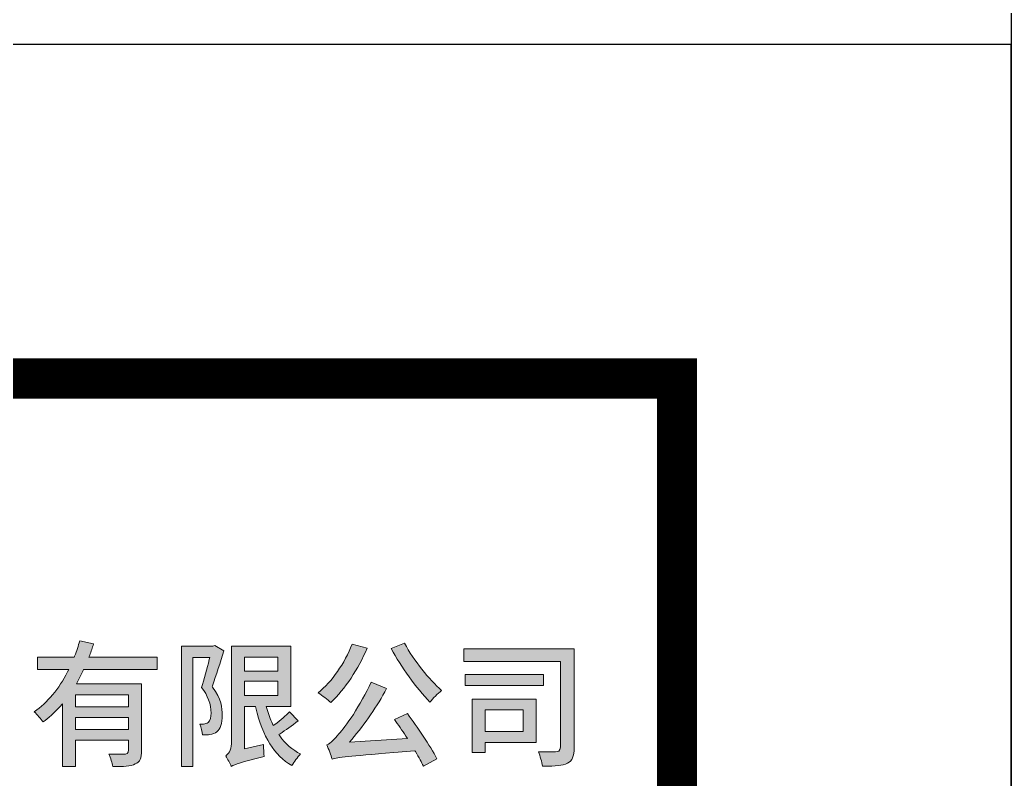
# Model space of a CAD drawing. Header units: millimetres. Extents: x 12325263 to 13848842, y -1463133 to 573208.
# Drawn here: x 12644391 to 12648842, y -1035758 to -1032347 of the extents above; entities that cross this region are included whole.
import ezdxf
from ezdxf.enums import TextEntityAlignment as Align

# ---------------------------------------------------------------- set-up
doc = ezdxf.new("R2010")
doc.units = ezdxf.units.MM
doc.header["$LTSCALE"] = 1000
for name, color, linetype in [('_U+56FE_U+5C42 1', 7, 'Continuous'), ('PUB_HATCH', 8, 'Continuous'), ('TITLIN1', 7, 'Continuous')]:
    doc.layers.add(name, color=color, linetype=linetype)
doc.styles.add('ACHT', font='simhei.ttf')
doc.styles.add('TITXC', font='simhei.ttf')
doc.styles.add('TITXV', font='', dxfattribs={"width": 0.7})
doc.styles.get('TITXV').set_extended_font_data('SimSun')

# ---------------------------------------------------------------- blocks, each defined once
blk = doc.blocks.new('logo2021new')
at = {"layer": '_U+56FE_U+5C42 1'}
h = blk.add_hatch(color=256, dxfattribs=at)
h.dxf.hatch_style = 2
edge = h.paths.add_edge_path()
edge.add_spline(control_points=[(397303.4, -17781.4), (397301.3, -17770.2), (397296.8, -17755.6), (397291.9, -17743.6), (397311, -17744.4), (397330.5, -17744.4), (397336.7, -17744.4), (397343, -17744.1), (397350.9, -17742.3), (397350.9, -17731.5), (397350.9, -17731.5), (397350.9, -17701.9), (397350.9, -17701.9), (397350.9, -17701.9), (397192.1, -17701.9), (397192.1, -17701.9), (397192.1, -17701.9), (397192.1, -17781), (397192.1, -17781), (397192.1, -17781), (397152.7, -17781), (397152.7, -17781), (397152.7, -17781), (397152.7, -17593.5), (397152.7, -17593.5), (397152.7, -17593.5), (397144.5, -17602.5), (397144.5, -17602.5), (397127.7, -17621), (397111.3, -17635.8), (397094.6, -17647.5), (397087.8, -17638.2), (397076.9, -17625.8), (397068.4, -17617.1), (397107.7, -17589.5), (397142.2, -17548.3), (397168.3, -17497.8), (397168.3, -17497.8), (397171.9, -17490.9), (397171.9, -17490.9), (397171.9, -17490.9), (397078.2, -17490.9), (397078.2, -17490.9), (397078.2, -17490.9), (397078.2, -17453.9), (397078.2, -17453.9), (397078.2, -17453.9), (397188, -17453.9), (397188, -17453.9), (397188, -17453.9), (397189.2, -17450.9), (397189.2, -17450.9), (397195.4, -17435), (397200.4, -17419.9), (397204.4, -17404.8), (397204.4, -17404.8), (397245.8, -17414.2), (397245.8, -17414.2), (397242.2, -17425.3), (397238.5, -17436.4), (397234.2, -17447.5), (397234.2, -17447.5), (397231.8, -17453.9), (397231.8, -17453.9), (397231.8, -17453.9), (397435.9, -17453.9), (397435.9, -17453.9), (397435.9, -17453.9), (397435.9, -17490.9), (397435.9, -17490.9), (397435.9, -17490.9), (397216.1, -17490.9), (397216.1, -17490.9), (397216.1, -17490.9), (397214.9, -17493.7), (397214.9, -17493.7), (397210, -17504.7), (397204.7, -17515.3), (397198.6, -17525.9), (397198.6, -17525.9), (397194.5, -17533), (397194.5, -17533), (397194.5, -17533), (397389.5, -17533), (397389.5, -17533), (397389.5, -17533), (397389.5, -17732.7), (397389.5, -17732.7), (397389.5, -17757.1), (397384.8, -17767.4), (397370.8, -17773.5), (397356.3, -17780.6), (397335.5, -17781.3), (397303.4, -17781.4)], knot_values=[0, 0, 0, 0, 1, 1, 1, 2, 2, 2, 3, 3, 3, 4, 4, 4, 5, 5, 5, 6, 6, 6, 7, 7, 7, 8, 8, 8, 9, 9, 9, 10, 10, 10, 11, 11, 11, 12, 12, 12, 13, 13, 13, 14, 14, 14, 15, 15, 15, 16, 16, 16, 17, 17, 17, 18, 18, 18, 19, 19, 19, 20, 20, 20, 21, 21, 21, 22, 22, 22, 23, 23, 23, 24, 24, 24, 25, 25, 25, 26, 26, 26, 27, 27, 27, 28, 28, 28, 29, 29, 29, 30, 30, 30, 31, 31, 31, 31], degree=3, periodic=0)
h.paths.add_polyline_path([(397192.1, -17670.4), (397350.9, -17670.4), (397350.9, -17634.1), (397192.1, -17634.1)])
h.paths.add_polyline_path([(397192.1, -17602.5), (397350.9, -17602.5), (397350.9, -17566.6), (397192.1, -17566.6)])
h = blk.add_hatch(color=256, dxfattribs=at)
h.dxf.hatch_style = 2
edge = h.paths.add_edge_path()
edge.add_spline(control_points=[(398233, -17779.6), (398227.6, -17768.3), (398220.1, -17754.8), (398209.2, -17736.5), (398209.2, -17736.5), (398207.7, -17734), (398207.7, -17734), (398207.7, -17734), (398144.4, -17739.4), (398144.4, -17739.4), (398008.6, -17750.8), (397978.2, -17753.3), (397959.7, -17759), (397956.4, -17747.9), (397949.7, -17729), (397943.9, -17716), (397957, -17710.6), (397967.3, -17699), (397980, -17683.6), (397997.6, -17665.6), (398045.9, -17596.7), (398076.9, -17528.2), (398076.9, -17528.2), (398122.9, -17547.9), (398122.9, -17547.9), (398095.1, -17599.8), (398058.2, -17653.5), (398018.7, -17699.9), (398018.7, -17699.9), (398011.5, -17708.3), (398011.5, -17708.3), (398011.5, -17708.3), (398185.1, -17696.7), (398185.1, -17696.7), (398185.1, -17696.7), (398180.6, -17690), (398180.6, -17690), (398169.3, -17673), (398157.6, -17655.7), (398146.9, -17640.3), (398146.9, -17640.3), (398185.1, -17622.7), (398185.1, -17622.7), (398214.9, -17662.5), (398252.7, -17718), (398273.8, -17757.7), (398273.8, -17757.7), (398233, -17779.6), (398233, -17779.6)], knot_values=[0, 0, 0, 0, 1, 1, 1, 2, 2, 2, 3, 3, 3, 4, 4, 4, 5, 5, 5, 6, 6, 6, 7, 7, 7, 8, 8, 8, 9, 9, 9, 10, 10, 10, 11, 11, 11, 12, 12, 12, 13, 13, 13, 14, 14, 14, 15, 15, 15, 16, 16, 16, 16], degree=3, periodic=0)
edge = h.paths.add_edge_path()
edge.add_spline(control_points=[(397956.4, -17589.4), (397946.7, -17581.2), (397930.5, -17568.6), (397918.2, -17560.2), (397959.7, -17526.4), (397997.2, -17472.6), (398019.8, -17414.4), (398019.8, -17414.4), (398064.4, -17427.1), (398064.4, -17427.1), (398039, -17488.3), (397998.1, -17549.7), (397956.4, -17589.4)], knot_values=[0, 0, 0, 0, 1, 1, 1, 2, 2, 2, 3, 3, 3, 4, 4, 4, 4], degree=3, periodic=0)
edge = h.paths.add_edge_path()
edge.add_spline(control_points=[(398252.8, -17588.6), (398211.4, -17545.4), (398165.7, -17482.1), (398136.9, -17428), (398136.9, -17428), (398176.9, -17411.8), (398176.9, -17411.8), (398203.4, -17464.5), (398251.3, -17520.6), (398287.2, -17553.3), (398275.8, -17562.5), (398262.1, -17577), (398252.8, -17588.6)], knot_values=[0, 0, 0, 0, 1, 1, 1, 2, 2, 2, 3, 3, 3, 4, 4, 4, 4], degree=3, periodic=0)
h = blk.add_hatch(color=256, dxfattribs=at)
h.dxf.hatch_style = 2
edge = h.paths.add_edge_path()
edge.add_spline(control_points=[(397508.9, -17780.6), (397508.9, -17780.6), (397508.9, -17420.4), (397508.9, -17420.4), (397508.9, -17420.4), (397602.7, -17420.4), (397602.7, -17420.4), (397602.7, -17420.4), (397608.7, -17418.7), (397608.7, -17418.7), (397608.7, -17418.7), (397636, -17434.5), (397636, -17434.5), (397625.5, -17468.4), (397612.4, -17508.4), (397601.6, -17539.1), (397601.6, -17539.1), (397600.8, -17541.5), (397600.8, -17541.5), (397600.8, -17541.5), (397602.3, -17543.5), (397602.3, -17543.5), (397628.1, -17577.2), (397631.1, -17607.1), (397631.1, -17626.8), (397631.1, -17652.6), (397625.8, -17668.7), (397614.4, -17677.2), (397609.5, -17681.2), (397603, -17683.7), (397593.2, -17685.4), (397588.8, -17686.2), (397583.3, -17686.5), (397577.6, -17686.5), (397575.7, -17686.5), (397573.7, -17686.4), (397571.7, -17686.4), (397571, -17676.9), (397568.4, -17664.5), (397564, -17653.9), (397566.2, -17654), (397568.1, -17654), (397569.8, -17654), (397571.5, -17654), (397574.7, -17653.8), (397574.7, -17653.8), (397580.2, -17653.8), (397585, -17652.3), (397588.4, -17649.4), (397595.9, -17643.8), (397597.5, -17631), (397597.5, -17621.4), (397597.5, -17594.4), (397587.9, -17568.6), (397569.1, -17544.6), (397576.6, -17520.2), (397585.3, -17488.4), (397592, -17460.7), (397592, -17460.7), (397593.4, -17454.9), (397593.4, -17454.9), (397593.4, -17454.9), (397542.6, -17454.9), (397542.6, -17454.9), (397542.6, -17454.9), (397542.6, -17780.6), (397542.6, -17780.6), (397542.6, -17780.6), (397508.9, -17780.6), (397508.9, -17780.6)], knot_values=[0, 0, 0, 0, 1, 1, 1, 2, 2, 2, 3, 3, 3, 4, 4, 4, 5, 5, 5, 6, 6, 6, 7, 7, 7, 8, 8, 8, 9, 9, 9, 10, 10, 10, 11, 11, 11, 12, 12, 12, 13, 13, 13, 14, 14, 14, 15, 15, 15, 16, 16, 16, 17, 17, 17, 18, 18, 18, 19, 19, 19, 20, 20, 20, 21, 21, 21, 22, 22, 22, 23, 23, 23, 23], degree=3, periodic=0)
edge = h.paths.add_edge_path()
edge.add_spline(control_points=[(397658.1, -17780.5), (397654.1, -17771.1), (397647.2, -17758.2), (397641.3, -17749.9), (397648.4, -17744.1), (397658.3, -17732.6), (397658.3, -17712.9), (397658.3, -17712.9), (397658.3, -17420.8), (397658.3, -17420.8), (397658.3, -17420.8), (397836, -17420.8), (397836, -17420.8), (397836, -17420.8), (397836, -17601.4), (397836, -17601.4), (397836, -17601.4), (397762.9, -17601.4), (397762.9, -17601.4), (397762.9, -17601.4), (397764.6, -17607.3), (397764.6, -17607.3), (397769.3, -17624.1), (397774.8, -17639.1), (397781.4, -17653.2), (397781.4, -17653.2), (397783.9, -17658.5), (397783.9, -17658.5), (397783.9, -17658.5), (397788.5, -17655), (397788.5, -17655), (397806, -17641.7), (397821.8, -17628.2), (397832.7, -17617.1), (397832.7, -17617.1), (397857.8, -17644.4), (397857.8, -17644.4), (397839.5, -17658.7), (397820.2, -17672.5), (397804.2, -17682.8), (397804.2, -17682.8), (397800, -17685.5), (397800, -17685.5), (397800, -17685.5), (397803, -17689.6), (397803, -17689.6), (397820.4, -17713.2), (397841.4, -17731.3), (397865.7, -17743.5), (397856.4, -17753), (397845.9, -17766.9), (397839.3, -17778.4), (397786.8, -17747.7), (397752.4, -17692.4), (397731.5, -17605), (397731.5, -17605), (397730.6, -17601.4), (397730.6, -17601.4), (397730.6, -17601.4), (397697.4, -17601.4), (397697.4, -17601.4), (397697.4, -17601.4), (397697.4, -17728.2), (397697.4, -17728.2), (397697.4, -17728.2), (397754.8, -17715.4), (397754.8, -17715.4), (397754.7, -17727.5), (397755.4, -17741.4), (397756.4, -17750.7), (397688.3, -17768.3), (397668.5, -17775.2), (397658.1, -17780.5)], knot_values=[0, 0, 0, 0, 1, 1, 1, 2, 2, 2, 3, 3, 3, 4, 4, 4, 5, 5, 5, 6, 6, 6, 7, 7, 7, 8, 8, 8, 9, 9, 9, 10, 10, 10, 11, 11, 11, 12, 12, 12, 13, 13, 13, 14, 14, 14, 15, 15, 15, 16, 16, 16, 17, 17, 17, 18, 18, 18, 19, 19, 19, 20, 20, 20, 21, 21, 21, 22, 22, 22, 23, 23, 23, 24, 24, 24, 24], degree=3, periodic=0)
h.paths.add_polyline_path([(397697.4, -17568.2), (397797.8, -17568.2), (397797.8, -17525.7), (397697.4, -17525.7)])
h.paths.add_polyline_path([(397697.4, -17495.3), (397797.8, -17495.3), (397797.8, -17453.6), (397697.4, -17453.6)])
h = blk.add_hatch(color=256, dxfattribs=at)
h.dxf.hatch_style = 2
edge = h.paths.add_edge_path()
edge.add_spline(control_points=[(398590, -17780.2), (398587.9, -17767.6), (398582.7, -17750.1), (398577.2, -17736.6), (398587.7, -17737.2), (398598.6, -17737.4), (398607.8, -17737.4), (398617.2, -17737.4), (398624.7, -17737.2), (398628.3, -17737), (398628.3, -17737), (398628.4, -17737), (398628.4, -17737), (398634.6, -17737), (398643.1, -17735.5), (398643.1, -17723.2), (398643.1, -17723.2), (398643.1, -17466.5), (398643.1, -17466.5), (398643.1, -17466.5), (398354.3, -17466.5), (398354.3, -17466.5), (398354.3, -17466.5), (398354.3, -17429.1), (398354.3, -17429.1), (398354.3, -17429.1), (398684.2, -17429.1), (398684.2, -17429.1), (398684.2, -17429.1), (398684.2, -17723.6), (398684.2, -17723.6), (398684.2, -17751.8), (398679.1, -17763.8), (398664.1, -17771.1), (398649.3, -17778.7), (398626.5, -17780.2), (398596.8, -17780.2), (398596.8, -17780.2), (398590, -17780.2), (398590, -17780.2)], knot_values=[0, 0, 0, 0, 1, 1, 1, 2, 2, 2, 3, 3, 3, 4, 4, 4, 5, 5, 5, 6, 6, 6, 7, 7, 7, 8, 8, 8, 9, 9, 9, 10, 10, 10, 11, 11, 11, 12, 12, 12, 13, 13, 13, 13], degree=3, periodic=0)
h.paths.add_polyline_path([(398379.5, -17739.2), (398379.5, -17578.9), (398570.8, -17578.9), (398570.8, -17709.4), (398418.1, -17709.4), (398418.1, -17739.2)])
h.paths.add_polyline_path([(398418.1, -17676.6), (398531.8, -17676.6), (398531.8, -17611.7), (398418.1, -17611.7)])
h.paths.add_polyline_path([(398358.4, -17538.9), (398358.4, -17505.2), (398592.3, -17505.2), (398592.3, -17538.9)])
at = {"layer": '_U+56FE_U+5C42 1', "lineweight": 0}
for p, q in [((397797.8, -17453.6), (397697.4, -17453.6)), ((397697.4, -17453.6), (397697.4, -17495.3)), ((397797.8, -17495.3), (397797.8, -17453.6)), ((397697.4, -17495.3), (397797.8, -17495.3)), ((398358.4, -17538.9), (398358.4, -17505.2)), ((398358.4, -17505.2), (398592.3, -17505.2)), ((398592.3, -17505.2), (398592.3, -17538.9)), ((397797.8, -17525.7), (397697.4, -17525.7)), ((397697.4, -17525.7), (397697.4, -17568.2)), ((397797.8, -17568.2), (397797.8, -17525.7)), ((398592.3, -17538.9), (398358.4, -17538.9)), ((397350.9, -17566.6), (397192.1, -17566.6)), ((397192.1, -17566.6), (397192.1, -17602.5)), ((397350.9, -17602.5), (397350.9, -17566.6)), ((397697.4, -17568.2), (397797.8, -17568.2)), ((398379.5, -17739.2), (398379.5, -17578.9)), ((398379.5, -17578.9), (398570.8, -17578.9)), ((398570.8, -17578.9), (398570.8, -17709.4)), ((397192.1, -17602.5), (397350.9, -17602.5)), ((398531.8, -17611.7), (398418.1, -17611.7)), ((398418.1, -17611.7), (398418.1, -17676.6)), ((398531.8, -17676.6), (398531.8, -17611.7)), ((397350.9, -17634.1), (397192.1, -17634.1)), ((397192.1, -17634.1), (397192.1, -17670.4)), ((397350.9, -17670.4), (397350.9, -17634.1)), ((397192.1, -17670.4), (397350.9, -17670.4)), ((398418.1, -17676.6), (398531.8, -17676.6)), ((398570.8, -17709.4), (398418.1, -17709.4)), ((398418.1, -17709.4), (398418.1, -17739.2)), ((398418.1, -17739.2), (398379.5, -17739.2))]:
    blk.add_line(p, q, dxfattribs=at)
for points in [[(397189.2, -17450.9), (397195.4, -17435), (397200.4, -17419.9), (397204.4, -17404.8)], [(397204.4, -17404.8), (397204.4, -17404.8), (397245.8, -17414.2), (397245.8, -17414.2)], [(397245.8, -17414.2), (397242.2, -17425.3), (397238.5, -17436.4), (397234.2, -17447.5)], [(397918.2, -17560.2), (397959.7, -17526.4), (397997.2, -17472.6), (398019.8, -17414.4)], [(398019.8, -17414.4), (398019.8, -17414.4), (398064.4, -17427.1), (398064.4, -17427.1)], [(398136.9, -17428), (398136.9, -17428), (398176.9, -17411.8), (398176.9, -17411.8)], [(398176.9, -17411.8), (398203.4, -17464.5), (398251.3, -17520.6), (398287.2, -17553.3)], [(397234.2, -17447.5), (397234.2, -17447.5), (397231.8, -17453.9), (397231.8, -17453.9)], [(397508.9, -17780.6), (397508.9, -17780.6), (397508.9, -17420.4), (397508.9, -17420.4)], [(397508.9, -17420.4), (397508.9, -17420.4), (397602.7, -17420.4), (397602.7, -17420.4)], [(397636, -17434.5), (397625.5, -17468.4), (397612.4, -17508.4), (397601.6, -17539.1)], [(397602.7, -17420.4), (397602.7, -17420.4), (397608.7, -17418.7), (397608.7, -17418.7)], [(397608.7, -17418.7), (397608.7, -17418.7), (397636, -17434.5), (397636, -17434.5)], [(397658.3, -17712.9), (397658.3, -17712.9), (397658.3, -17420.8), (397658.3, -17420.8)], [(397658.3, -17420.8), (397658.3, -17420.8), (397836, -17420.8), (397836, -17420.8)], [(397836, -17420.8), (397836, -17420.8), (397836, -17601.4), (397836, -17601.4)], [(398064.4, -17427.1), (398039, -17488.3), (397998.1, -17549.7), (397956.4, -17589.4)], [(398252.8, -17588.6), (398211.4, -17545.4), (398165.7, -17482.1), (398136.9, -17428)], [(398354.3, -17466.5), (398354.3, -17466.5), (398354.3, -17429.1), (398354.3, -17429.1)], [(398354.3, -17429.1), (398354.3, -17429.1), (398684.2, -17429.1), (398684.2, -17429.1)], [(398684.2, -17429.1), (398684.2, -17429.1), (398684.2, -17723.6), (398684.2, -17723.6)], [(397078.2, -17490.9), (397078.2, -17490.9), (397078.2, -17453.9), (397078.2, -17453.9)], [(397078.2, -17453.9), (397078.2, -17453.9), (397188, -17453.9), (397188, -17453.9)], [(397188, -17453.9), (397188, -17453.9), (397189.2, -17450.9), (397189.2, -17450.9)], [(397231.8, -17453.9), (397231.8, -17453.9), (397435.9, -17453.9), (397435.9, -17453.9)], [(397435.9, -17453.9), (397435.9, -17453.9), (397435.9, -17490.9), (397435.9, -17490.9)], [(397593.4, -17454.9), (397593.4, -17454.9), (397542.6, -17454.9), (397542.6, -17454.9)], [(397542.6, -17454.9), (397542.6, -17454.9), (397542.6, -17780.6), (397542.6, -17780.6)], [(397569.1, -17544.6), (397576.6, -17520.2), (397585.3, -17488.4), (397592, -17460.7)], [(397592, -17460.7), (397592, -17460.7), (397593.4, -17454.9), (397593.4, -17454.9)], [(398643.1, -17466.5), (398643.1, -17466.5), (398354.3, -17466.5), (398354.3, -17466.5)], [(398643.1, -17723.2), (398643.1, -17723.2), (398643.1, -17466.5), (398643.1, -17466.5)], [(397068.4, -17617.1), (397107.7, -17589.5), (397142.2, -17548.3), (397168.3, -17497.8)], [(397171.9, -17490.9), (397171.9, -17490.9), (397078.2, -17490.9), (397078.2, -17490.9)], [(397168.3, -17497.8), (397168.3, -17497.8), (397171.9, -17490.9), (397171.9, -17490.9)], [(397214.9, -17493.7), (397210, -17504.7), (397204.7, -17515.3), (397198.6, -17525.9)], [(397216.1, -17490.9), (397216.1, -17490.9), (397214.9, -17493.7), (397214.9, -17493.7)], [(397435.9, -17490.9), (397435.9, -17490.9), (397216.1, -17490.9), (397216.1, -17490.9)], [(397198.6, -17525.9), (397198.6, -17525.9), (397194.5, -17533), (397194.5, -17533)], [(397194.5, -17533), (397194.5, -17533), (397389.5, -17533), (397389.5, -17533)], [(397389.5, -17533), (397389.5, -17533), (397389.5, -17732.7), (397389.5, -17732.7)], [(397980, -17683.6), (397997.6, -17665.6), (398045.9, -17596.7), (398076.9, -17528.2)], [(398076.9, -17528.2), (398076.9, -17528.2), (398122.9, -17547.9), (398122.9, -17547.9)], [(397601.6, -17539.1), (397601.6, -17539.1), (397600.8, -17541.5), (397600.8, -17541.5)], [(397600.8, -17541.5), (397600.8, -17541.5), (397602.3, -17543.5), (397602.3, -17543.5)], [(397956.4, -17589.4), (397946.7, -17581.2), (397930.5, -17568.6), (397918.2, -17560.2)], [(398122.9, -17547.9), (398095.1, -17599.8), (398058.2, -17653.5), (398018.7, -17699.9)], [(398287.2, -17553.3), (398275.8, -17562.5), (398262.1, -17577), (398252.8, -17588.6)], [(397152.7, -17593.5), (397152.7, -17593.5), (397144.5, -17602.5), (397144.5, -17602.5)], [(397152.7, -17781), (397152.7, -17781), (397152.7, -17593.5), (397152.7, -17593.5)], [(397094.6, -17647.5), (397087.8, -17638.2), (397076.9, -17625.8), (397068.4, -17617.1)], [(397144.5, -17602.5), (397127.7, -17621), (397111.3, -17635.8), (397094.6, -17647.5)], [(397730.6, -17601.4), (397730.6, -17601.4), (397697.4, -17601.4), (397697.4, -17601.4)], [(397697.4, -17601.4), (397697.4, -17601.4), (397697.4, -17728.2), (397697.4, -17728.2)], [(397731.5, -17605), (397731.5, -17605), (397730.6, -17601.4), (397730.6, -17601.4)], [(397839.3, -17778.4), (397786.8, -17747.7), (397752.4, -17692.4), (397731.5, -17605)], [(397836, -17601.4), (397836, -17601.4), (397762.9, -17601.4), (397762.9, -17601.4)], [(397762.9, -17601.4), (397762.9, -17601.4), (397764.6, -17607.3), (397764.6, -17607.3)], [(397764.6, -17607.3), (397769.3, -17624.1), (397774.8, -17639.1), (397781.4, -17653.2)], [(397788.5, -17655), (397806, -17641.7), (397821.8, -17628.2), (397832.7, -17617.1)], [(397832.7, -17617.1), (397832.7, -17617.1), (397857.8, -17644.4), (397857.8, -17644.4)], [(398146.9, -17640.3), (398146.9, -17640.3), (398185.1, -17622.7), (398185.1, -17622.7)], [(398185.1, -17622.7), (398214.9, -17662.5), (398252.7, -17718), (398273.8, -17757.7)], [(397571.7, -17686.4), (397571, -17676.9), (397568.4, -17664.5), (397564, -17653.9)], [(397781.4, -17653.2), (397781.4, -17653.2), (397783.9, -17658.5), (397783.9, -17658.5)], [(397783.9, -17658.5), (397783.9, -17658.5), (397788.5, -17655), (397788.5, -17655)], [(397857.8, -17644.4), (397839.5, -17658.7), (397820.2, -17672.5), (397804.2, -17682.8)], [(398180.6, -17690), (398169.3, -17673), (398157.6, -17655.7), (398146.9, -17640.3)], [(397614.4, -17677.2), (397609.5, -17681.2), (397603, -17683.7), (397593.2, -17685.4)], [(397804.2, -17682.8), (397804.2, -17682.8), (397800, -17685.5), (397800, -17685.5)], [(397943.9, -17716), (397957, -17710.6), (397967.3, -17699), (397980, -17683.6)], [(397350.9, -17701.9), (397350.9, -17701.9), (397192.1, -17701.9), (397192.1, -17701.9)], [(397192.1, -17701.9), (397192.1, -17701.9), (397192.1, -17781), (397192.1, -17781)], [(397350.9, -17731.5), (397350.9, -17731.5), (397350.9, -17701.9), (397350.9, -17701.9)], [(397641.3, -17749.9), (397648.4, -17744.1), (397658.3, -17732.6), (397658.3, -17712.9)], [(397800, -17685.5), (397800, -17685.5), (397803, -17689.6), (397803, -17689.6)], [(397803, -17689.6), (397820.4, -17713.2), (397841.4, -17731.3), (397865.7, -17743.5)], [(398011.5, -17708.3), (398011.5, -17708.3), (398185.1, -17696.7), (398185.1, -17696.7)], [(398018.7, -17699.9), (398018.7, -17699.9), (398011.5, -17708.3), (398011.5, -17708.3)], [(398185.1, -17696.7), (398185.1, -17696.7), (398180.6, -17690), (398180.6, -17690)], [(397303.4, -17781.4), (397301.3, -17770.2), (397296.8, -17755.6), (397291.9, -17743.6)], [(397291.9, -17743.6), (397311, -17744.4), (397330.5, -17744.4), (397336.7, -17744.4)], [(397336.7, -17744.4), (397343, -17744.1), (397350.9, -17742.3), (397350.9, -17731.5)], [(397389.5, -17732.7), (397389.5, -17757.1), (397384.8, -17767.4), (397370.8, -17773.5)], [(397697.4, -17728.2), (397697.4, -17728.2), (397754.8, -17715.4), (397754.8, -17715.4)], [(397754.8, -17715.4), (397754.7, -17727.5), (397755.4, -17741.4), (397756.4, -17750.7)], [(397865.7, -17743.5), (397856.4, -17753), (397845.9, -17766.9), (397839.3, -17778.4)], [(397959.7, -17759), (397956.4, -17747.9), (397949.7, -17729), (397943.9, -17716)], [(398144.4, -17739.4), (398008.6, -17750.8), (397978.2, -17753.3), (397959.7, -17759)], [(398207.7, -17734), (398207.7, -17734), (398144.4, -17739.4), (398144.4, -17739.4)], [(398209.2, -17736.5), (398209.2, -17736.5), (398207.7, -17734), (398207.7, -17734)], [(398233, -17779.6), (398227.6, -17768.3), (398220.1, -17754.8), (398209.2, -17736.5)], [(398590, -17780.2), (398587.9, -17767.6), (398582.7, -17750.1), (398577.2, -17736.6)], [(398684.2, -17723.6), (398684.2, -17751.8), (398679.1, -17763.8), (398664.1, -17771.1)], [(397370.8, -17773.5), (397356.3, -17780.6), (397335.5, -17781.3), (397303.4, -17781.4)], [(397658.1, -17780.5), (397654.1, -17771.1), (397647.2, -17758.2), (397641.3, -17749.9)], [(397756.4, -17750.7), (397688.3, -17768.3), (397668.5, -17775.2), (397658.1, -17780.5)], [(398273.8, -17757.7), (398273.8, -17757.7), (398233, -17779.6), (398233, -17779.6)], [(398664.1, -17771.1), (398649.3, -17778.7), (398626.5, -17780.2), (398596.8, -17780.2)], [(397192.1, -17781), (397192.1, -17781), (397152.7, -17781), (397152.7, -17781)], [(397542.6, -17780.6), (397542.6, -17780.6), (397508.9, -17780.6), (397508.9, -17780.6)], [(398596.8, -17780.2), (398596.8, -17780.2), (398590, -17780.2), (398590, -17780.2)]]:
    blk.add_open_spline(points, degree=3, dxfattribs=at)
for points, knots in [([(397588.4, -17649.4), (397595.9, -17643.8), (397597.5, -17631), (397597.5, -17621.4), (397597.5, -17594.4), (397587.9, -17568.6), (397569.1, -17544.6)], [16, 16, 16, 16, 17, 17, 17, 18, 18, 18, 18]), ([(397602.3, -17543.5), (397628.1, -17577.2), (397631.1, -17607.1), (397631.1, -17626.8), (397631.1, -17652.6), (397625.8, -17668.7), (397614.4, -17677.2)], [7, 7, 7, 7, 8, 8, 8, 9, 9, 9, 9]), ([(397564, -17653.9), (397566.2, -17654), (397568.1, -17654), (397569.8, -17654), (397571.5, -17654), (397574.7, -17653.8), (397574.7, -17653.8), (397580.2, -17653.8), (397585, -17652.3), (397588.4, -17649.4)], [13, 13, 13, 13, 14, 14, 14, 15, 15, 15, 16, 16, 16, 16]), ([(397593.2, -17685.4), (397588.8, -17686.2), (397583.3, -17686.5), (397577.6, -17686.5), (397575.7, -17686.5), (397573.7, -17686.4), (397571.7, -17686.4)], [10, 10, 10, 10, 11, 11, 11, 12, 12, 12, 12]), ([(398577.2, -17736.6), (398587.7, -17737.2), (398598.6, -17737.4), (398607.8, -17737.4), (398617.2, -17737.4), (398624.7, -17737.2), (398628.3, -17737)], [1, 1, 1, 1, 2, 2, 2, 3, 3, 3, 3]), ([(398628.3, -17737), (398628.3, -17737), (398628.4, -17737), (398628.4, -17737), (398634.6, -17737), (398643.1, -17735.5), (398643.1, -17723.2)], [3, 3, 3, 3, 4, 4, 4, 5, 5, 5, 5])]:
    blk.add_open_spline(points, degree=3, knots=knots, dxfattribs=at)
blk = doc.blocks.new('横向图框_A0')
at = {"layer": 'TITLIN1'}
blk.add_lwpolyline([(0, 0), (1189, 0), (1189, 841), (0, 841)], close=True, dxfattribs=at)
at = {"layer": 'TITLIN1', "const_width": 1.2}
blk.add_lwpolyline([(25, 10), (1179, 10), (1179, 831), (25, 831)], close=True, dxfattribs=at)
blk.add_lwpolyline([(25, 10), (1179, 10), (1179, 831), (25, 831)], close=True, dxfattribs=at)
at = {"xscale": 0.01, "yscale": 0.01, "zscale": 0.01}
blk.add_blockref('logo2021new', (-2810.925, 997.192), dxfattribs=at)
at = {"style": 'TITXV', "width": 0.8}
for tag, p in [('智能化', (9.375, 781)), ('暖通', (3.125, 781)), ('给排水', (15.625, 705)), ('建筑', (3.125, 705)), ('结构', (9.375, 705)), ('电气', (21.875, 705))]:
    blk.add_attdef(tag, text='', height=2.5, rotation=90, dxfattribs=at).set_placement(p, align=Align.MIDDLE_CENTER)
for tag, height, style, p in [('总工程师', 3, 'ACHT', (1143.109, 210.304)), ('审定', 3, 'ACHT', (1143.109, 202.304)), ('审核', 3, 'ACHT', (1143.109, 194.304)), ('设计总负责人1', 3, 'ACHT', (1143.109, 186.304)), ('设计总负责人2', 3, 'ACHT', (1143.109, 178.304)), ('设计总负责人3', 3, 'ACHT', (1143.109, 170.304)), ('专业负责人1', 3, 'ACHT', (1143.109, 162.304)), ('专业负责人2', 3, 'ACHT', (1143.109, 154.304)), ('专业负责人3', 3, 'ACHT', (1143.109, 146.304)), ('校核1', 3, 'ACHT', (1143.109, 138.304)), ('校核2', 3, 'ACHT', (1143.109, 130.304)), ('设计1', 3, 'ACHT', (1143.109, 122.304)), ('设计2', 3, 'ACHT', (1143.109, 114.304)), ('工程编号', 3, 'TITXC', (1142.308, 74.793)), ('专业', 3, 'TITXC', (1170.433, 74.793)), ('设计阶段', 3, 'TITXC', (1155.544, 67.776)), ('图号', 5, 'TITXC', (1140.343, 32.746)), ('出图日期', 3, 'ACHT', (1144.346, 24.293))]:
    blk.add_attdef(tag, text='', height=height, dxfattribs=dict(style=style)).set_placement(p, align=Align.MIDDLE_CENTER)
at = {"style": 'TITXC', "flags": 1}
for tag, height, p in [('建设单位', 3, (1149.822, 102.293)), ('工程名称', 3, (1149.822, 86.293)), ('图纸名称', 5, (1149.822, 51.043))]:
    blk.add_attdef(tag, text='', height=height, dxfattribs=at).set_placement(p, align=Align.MIDDLE_CENTER)
at = {"style": 'ACHT', "width": 0.8}
for tag, p in [('版本号', (1172.763, 32.793)), ('序号', (1172.763, 24.293))]:
    blk.add_attdef(tag, text='', height=3, dxfattribs=at).set_placement(p, align=Align.MIDDLE_CENTER)
blk = doc.blocks.new('*U20')
blk.add_blockref('横向图框_A0', (0, 0))
blk = doc.blocks.new('A$C15443CC7')
at = {"xscale": 150, "yscale": 150, "zscale": 150}
blk.add_blockref('*U20', (0, 0), dxfattribs=at)

msp = doc.modelspace()

# ---------------------------------------------------------------- linework, layer by layer
at = {"layer": 'PUB_HATCH'}
msp.add_lwpolyline([(12468841.6, -983133), (12648841.6, -983133), (12648841.6, -1213133), (12468841.6, -1213133)], close=True, dxfattribs=at)

# ---------------------------------------------------------------- block references
msp.add_blockref('A$C15443CC7', (12470491.6, -1158608))

doc.saveas('drawing.dxf')
